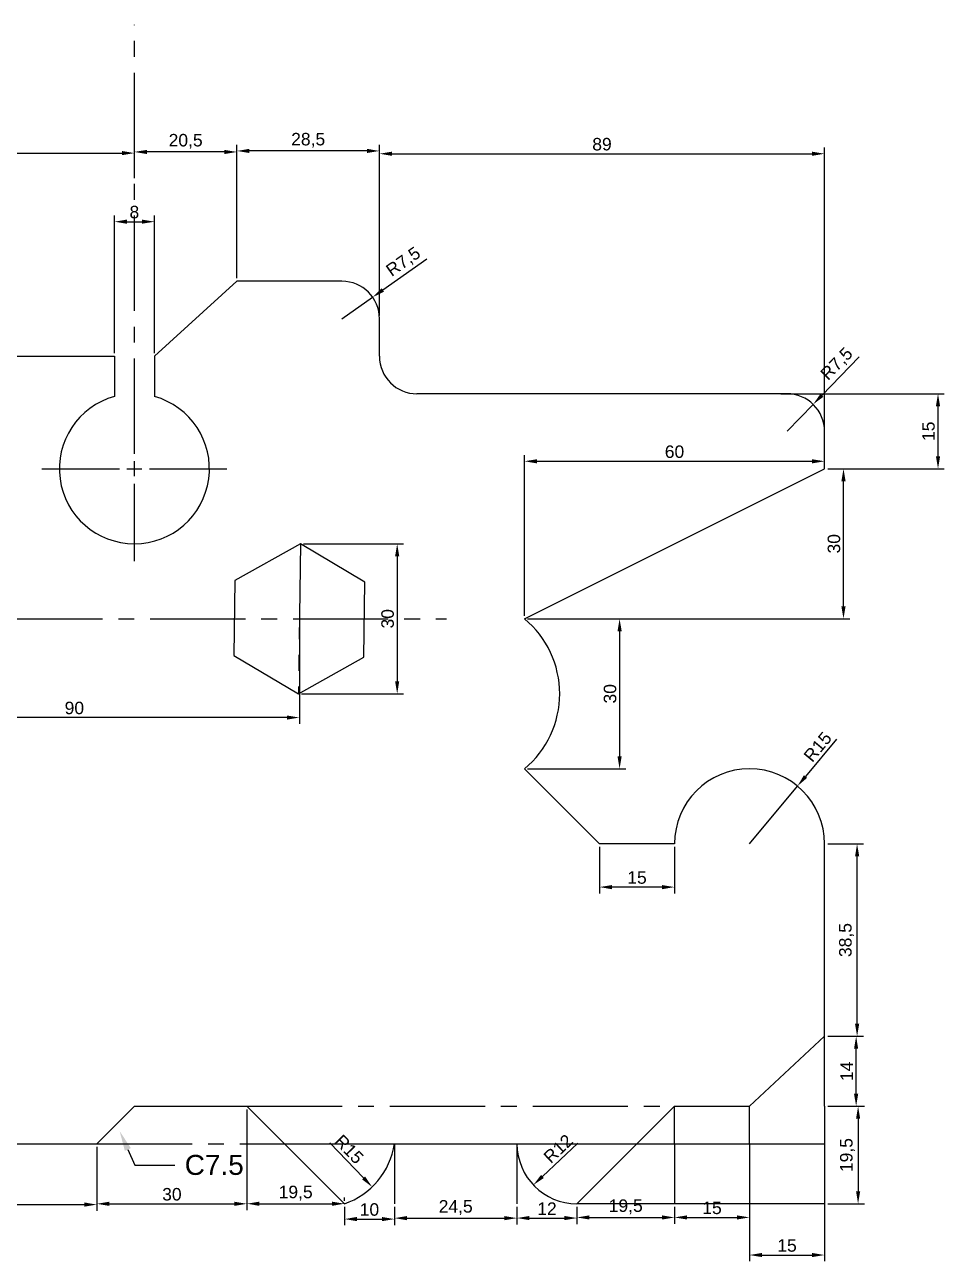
# Model space of a CAD drawing. Header units: millimetres. Extents: x 0 to 660, y 0 to 421.
# Drawn here: x 476.3 to 660.1, y 174 to 421.2 of the extents above; entities that cross this region are included whole.
import ezdxf
from ezdxf import colors
from ezdxf.entities.mleader import LeaderData, LeaderLine
from ezdxf.math import Vec2, Vec3

# ---------------------------------------------------------------- set-up
doc = ezdxf.new("R2010")
doc.units = ezdxf.units.MM
doc.linetypes.add('CENTER2', pattern=[28.575, 19.05, -3.175, 3.175, -3.175])
doc.styles.get("Standard").update_dxf_attribs({"font": 'arial.ttf'})
doc.dimstyles.new('ISO-25', dxfattribs={"dimtxt": 2.5, "dimasz": 2.5, "dimexe": 1.25, "dimexo": 0.625, "dimtad": 1, "dimtxsty": 'Standard', "dimcen": 2.5, "dimadec": 0, "dimazin": 0, "dimtfac": 1, "dimtmove": 0, "dimatfit": 3, "dimfxl": 1, "dimarcsym": 0})

# ---------------------------------------------------------------- blocks, each defined once
blk = doc.blocks.new('*D53')
at = {"color": 0, "lineweight": -2, "transparency": 16777216}
for p, q in [((621.21, 196.81), (621.21, 173.95)), ((636.21, 196.81), (636.21, 173.95)), ((623.71, 175.2), (633.71, 175.2))]:
    blk.add_line(p, q, dxfattribs=at)
at = {"color": 0, "transparency": 16777216}
for points in [[(623.71, 175.62), (623.71, 174.79), (621.21, 175.2)], [(633.71, 175.62), (633.71, 174.79), (636.21, 175.2)]]:
    blk.add_solid(points, dxfattribs=at)
at = {"layer": 'Defpoints', "color": 0, "transparency": 16777216}
for p in [(621.21, 197.44), (636.21, 197.44), (636.21, 175.2)]:
    blk.add_point(p, dxfattribs=at)
at = {"color": 0, "transparency": 16777216, "insert": (628.71, 177.1), "char_height": 2.5, "attachment_point": 5}
blk.add_mtext('15', dxfattribs=at)
blk = doc.blocks.new('*D54')
at = {"color": 0, "lineweight": -2, "transparency": 16777216}
for p, q in [((636.84, 218.94), (643.78, 218.94)), ((642.53, 207.44), (642.53, 216.44)), ((636.84, 204.94), (643.78, 204.94))]:
    blk.add_line(p, q, dxfattribs=at)
at = {"color": 0, "transparency": 16777216}
for points in [[(642.11, 216.44), (642.94, 216.44), (642.53, 218.94)], [(642.11, 207.44), (642.94, 207.44), (642.53, 204.94)]]:
    blk.add_solid(points, dxfattribs=at)
at = {"layer": 'Defpoints', "color": 0, "transparency": 16777216}
for p in [(636.21, 218.94), (642.53, 218.94), (636.21, 204.94)]:
    blk.add_point(p, dxfattribs=at)
at = {"color": 0, "transparency": 16777216, "insert": (640.65, 211.94), "char_height": 2.5, "attachment_point": 5, "rotation": 90}
blk.add_mtext('14', dxfattribs=at)
blk = doc.blocks.new('*D55')
at = {"color": 0, "lineweight": -2, "transparency": 16777216}
for p, q in [((636.84, 204.94), (644.17, 204.94)), ((642.92, 202.44), (642.92, 187.94)), ((636.84, 185.44), (644.17, 185.44))]:
    blk.add_line(p, q, dxfattribs=at)
at = {"color": 0, "transparency": 16777216}
for points in [[(642.51, 202.44), (643.34, 202.44), (642.92, 204.94)], [(642.51, 187.94), (643.34, 187.94), (642.92, 185.44)]]:
    blk.add_solid(points, dxfattribs=at)
at = {"layer": 'Defpoints', "color": 0, "transparency": 16777216}
for p in [(636.21, 204.94), (636.21, 185.44), (642.92, 185.44)]:
    blk.add_point(p, dxfattribs=at)
at = {"color": 0, "transparency": 16777216, "insert": (640.79, 195.19), "char_height": 2.5, "attachment_point": 5, "rotation": 90}
blk.add_mtext('19,5', dxfattribs=at)
blk = doc.blocks.new('*D56')
at = {"color": 0, "lineweight": -2, "transparency": 16777216}
for p, q in [((636.84, 257.44), (643.97, 257.44)), ((642.72, 221.44), (642.72, 254.94)), ((636.84, 218.94), (643.97, 218.94))]:
    blk.add_line(p, q, dxfattribs=at)
at = {"color": 0, "transparency": 16777216}
for points in [[(642.31, 254.94), (643.14, 254.94), (642.72, 257.44)], [(642.31, 221.44), (643.14, 221.44), (642.72, 218.94)]]:
    blk.add_solid(points, dxfattribs=at)
at = {"layer": 'Defpoints', "color": 0, "transparency": 16777216}
for p in [(636.21, 257.44), (642.72, 257.44), (636.21, 218.94)]:
    blk.add_point(p, dxfattribs=at)
at = {"color": 0, "transparency": 16777216, "insert": (640.6, 238.19), "char_height": 2.5, "attachment_point": 5, "rotation": 90}
blk.add_mtext('38,5', dxfattribs=at)
blk = doc.blocks.new('*D57')
at = {"color": 0, "lineweight": -2, "transparency": 16777216}
for p, q in [((638.63, 278.39), (632.4, 270.9)), ((621.21, 257.44), (630.8, 268.97))]:
    blk.add_line(p, q, dxfattribs=at)
at = {"color": 0, "transparency": 16777216}
blk.add_solid([(632.08, 271.16), (632.72, 270.63), (630.8, 268.97)], dxfattribs=at)
at = {"layer": 'Defpoints', "color": 0, "transparency": 16777216}
for p in [(630.8, 268.97), (621.21, 257.44)]:
    blk.add_point(p, dxfattribs=at)
at = {"color": 0, "transparency": 16777216, "insert": (634.85, 276.82), "char_height": 2.5, "attachment_point": 5, "rotation": 50.263}
blk.add_mtext('R15', dxfattribs=at)
blk = doc.blocks.new('*D58')
at = {"color": 0, "lineweight": -2, "transparency": 16777216}
for p, q in [((591.21, 256.81), (591.21, 247.53)), ((606.21, 256.81), (606.21, 247.53)), ((603.71, 248.78), (593.71, 248.78))]:
    blk.add_line(p, q, dxfattribs=at)
at = {"color": 0, "transparency": 16777216}
for points in [[(593.71, 249.19), (593.71, 248.36), (591.21, 248.78)], [(603.71, 249.19), (603.71, 248.36), (606.21, 248.78)]]:
    blk.add_solid(points, dxfattribs=at)
at = {"layer": 'Defpoints', "color": 0, "transparency": 16777216}
for p in [(591.21, 257.44), (606.21, 257.44), (591.21, 248.78)]:
    blk.add_point(p, dxfattribs=at)
at = {"color": 0, "transparency": 16777216, "insert": (598.71, 250.68), "char_height": 2.5, "attachment_point": 5}
blk.add_mtext('15', dxfattribs=at)
blk = doc.blocks.new('*D59')
at = {"color": 0, "lineweight": -2, "transparency": 16777216}
for p, q in [((576.84, 302.44), (596.48, 302.44)), ((595.23, 299.94), (595.23, 274.94)), ((576.84, 272.44), (596.48, 272.44))]:
    blk.add_line(p, q, dxfattribs=at)
at = {"color": 0, "transparency": 16777216}
for points in [[(594.81, 299.94), (595.65, 299.94), (595.23, 302.44)], [(594.81, 274.94), (595.65, 274.94), (595.23, 272.44)]]:
    blk.add_solid(points, dxfattribs=at)
at = {"layer": 'Defpoints', "color": 0, "transparency": 16777216}
for p in [(576.21, 302.44), (576.21, 272.44), (595.23, 272.44)]:
    blk.add_point(p, dxfattribs=at)
at = {"color": 0, "transparency": 16777216, "insert": (593.33, 287.44), "char_height": 2.5, "attachment_point": 5, "rotation": 90}
blk.add_mtext('30', dxfattribs=at)
blk = doc.blocks.new('*D60')
at = {"color": 0, "lineweight": -2, "transparency": 16777216}
for p, q in [((576.21, 303.06), (576.21, 335.19)), ((578.71, 333.94), (633.71, 333.94)), ((636.21, 333.06), (636.21, 335.19))]:
    blk.add_line(p, q, dxfattribs=at)
at = {"color": 0, "transparency": 16777216}
for points in [[(578.71, 334.35), (578.71, 333.52), (576.21, 333.94)], [(633.71, 334.35), (633.71, 333.52), (636.21, 333.94)]]:
    blk.add_solid(points, dxfattribs=at)
at = {"layer": 'Defpoints', "color": 0, "transparency": 16777216}
for p in [(636.21, 333.94), (636.21, 332.44), (576.21, 302.44)]:
    blk.add_point(p, dxfattribs=at)
at = {"color": 0, "transparency": 16777216, "insert": (606.21, 335.84), "char_height": 2.5, "attachment_point": 5}
blk.add_mtext('60', dxfattribs=at)
blk = doc.blocks.new('*D61')
at = {"color": 0, "lineweight": -2, "transparency": 16777216}
for p, q in [((636.84, 332.44), (641.25, 332.44)), ((640, 304.94), (640, 329.94)), ((576.84, 302.44), (641.25, 302.44))]:
    blk.add_line(p, q, dxfattribs=at)
at = {"color": 0, "transparency": 16777216}
for points in [[(639.58, 329.94), (640.42, 329.94), (640, 332.44)], [(639.58, 304.94), (640.42, 304.94), (640, 302.44)]]:
    blk.add_solid(points, dxfattribs=at)
at = {"layer": 'Defpoints', "color": 0, "transparency": 16777216}
for p in [(636.21, 332.44), (640, 332.44), (576.21, 302.44)]:
    blk.add_point(p, dxfattribs=at)
at = {"color": 0, "transparency": 16777216, "insert": (638.1, 317.44), "char_height": 2.5, "attachment_point": 5, "rotation": 90}
blk.add_mtext('30', dxfattribs=at)
blk = doc.blocks.new('*D76')
at = {"color": 0, "lineweight": -2, "transparency": 16777216}
for p, q in [((448.71, 196.81), (448.71, 184.04)), ((490.71, 196.81), (490.71, 184.04)), ((451.21, 185.29), (488.21, 185.29))]:
    blk.add_line(p, q, dxfattribs=at)
at = {"color": 0, "transparency": 16777216}
for points in [[(451.21, 185.71), (451.21, 184.87), (448.71, 185.29)], [(488.21, 185.71), (488.21, 184.87), (490.71, 185.29)]]:
    blk.add_solid(points, dxfattribs=at)
at = {"layer": 'Defpoints', "color": 0, "transparency": 16777216}
for p in [(448.71, 197.44), (490.71, 197.44), (490.71, 185.29)]:
    blk.add_point(p, dxfattribs=at)
at = {"color": 0, "transparency": 16777216, "insert": (469.71, 187.17), "char_height": 2.5, "attachment_point": 5}
blk.add_mtext('42', dxfattribs=at)
blk = doc.blocks.new('*D77')
at = {"color": 0, "lineweight": -2, "transparency": 16777216}
for p, q in [((490.71, 196.81), (490.71, 184.19)), ((520.71, 196.81), (520.71, 184.19)), ((493.21, 185.44), (518.21, 185.44))]:
    blk.add_line(p, q, dxfattribs=at)
at = {"color": 0, "transparency": 16777216}
for points in [[(493.21, 185.86), (493.21, 185.03), (490.71, 185.44)], [(518.21, 185.86), (518.21, 185.03), (520.71, 185.44)]]:
    blk.add_solid(points, dxfattribs=at)
at = {"layer": 'Defpoints', "color": 0, "transparency": 16777216}
for p in [(490.71, 197.44), (520.71, 197.44), (520.71, 185.44)]:
    blk.add_point(p, dxfattribs=at)
at = {"color": 0, "transparency": 16777216, "insert": (505.71, 187.34), "char_height": 2.5, "attachment_point": 5}
blk.add_mtext('30', dxfattribs=at)
blk = doc.blocks.new('*D79')
at = {"color": 0, "lineweight": -2, "transparency": 16777216}
for p, q in [((520.71, 204.31), (520.71, 184.21)), ((540.21, 186.06), (540.21, 186.71)), ((523.21, 185.46), (537.71, 185.46))]:
    blk.add_line(p, q, dxfattribs=at)
at = {"color": 0, "transparency": 16777216}
for points in [[(523.21, 185.87), (523.21, 185.04), (520.71, 185.46)], [(537.71, 185.87), (537.71, 185.04), (540.21, 185.46)]]:
    blk.add_solid(points, dxfattribs=at)
at = {"layer": 'Defpoints', "color": 0, "transparency": 16777216}
for p in [(520.71, 204.94), (540.21, 185.46), (540.21, 185.44)]:
    blk.add_point(p, dxfattribs=at)
at = {"color": 0, "transparency": 16777216, "insert": (530.46, 187.58), "char_height": 2.5, "attachment_point": 5}
blk.add_mtext('19,5', dxfattribs=at)
blk = doc.blocks.new('*D80')
at = {"color": 0, "lineweight": -2, "transparency": 16777216}
for p, q in [((540.21, 184.83), (540.21, 181.14)), ((550.21, 184.81), (550.21, 181.14)), ((542.71, 182.39), (547.71, 182.39))]:
    blk.add_line(p, q, dxfattribs=at)
at = {"color": 0, "transparency": 16777216}
for points in [[(542.71, 182.81), (542.71, 181.97), (540.21, 182.39)], [(547.71, 182.81), (547.71, 181.97), (550.21, 182.39)]]:
    blk.add_solid(points, dxfattribs=at)
at = {"layer": 'Defpoints', "color": 0, "transparency": 16777216}
for p in [(540.21, 185.46), (550.21, 185.44), (550.21, 182.39)]:
    blk.add_point(p, dxfattribs=at)
at = {"color": 0, "transparency": 16777216, "insert": (545.21, 184.29), "char_height": 2.5, "attachment_point": 5}
blk.add_mtext('10', dxfattribs=at)
blk = doc.blocks.new('*D81')
at = {"color": 0, "lineweight": -2, "transparency": 16777216}
for p, q in [((550.21, 184.81), (550.21, 181.33)), ((574.71, 184.81), (574.71, 181.33)), ((552.71, 182.58), (572.21, 182.58))]:
    blk.add_line(p, q, dxfattribs=at)
at = {"color": 0, "transparency": 16777216}
for points in [[(552.71, 182.99), (552.71, 182.16), (550.21, 182.58)], [(572.21, 182.99), (572.21, 182.16), (574.71, 182.58)]]:
    blk.add_solid(points, dxfattribs=at)
at = {"layer": 'Defpoints', "color": 0, "transparency": 16777216}
for p in [(550.21, 185.44), (574.71, 185.44), (574.71, 182.58)]:
    blk.add_point(p, dxfattribs=at)
at = {"color": 0, "transparency": 16777216, "insert": (562.46, 184.7), "char_height": 2.5, "attachment_point": 5}
blk.add_mtext('24,5', dxfattribs=at)
blk = doc.blocks.new('*D83')
at = {"color": 0, "lineweight": -2, "transparency": 16777216}
for p, q in [((574.71, 184.81), (574.71, 181.34)), ((586.71, 184.81), (586.71, 181.34)), ((577.21, 182.59), (584.21, 182.59))]:
    blk.add_line(p, q, dxfattribs=at)
at = {"color": 0, "transparency": 16777216}
for points in [[(577.21, 183.01), (577.21, 182.18), (574.71, 182.59)], [(584.21, 183.01), (584.21, 182.18), (586.71, 182.59)]]:
    blk.add_solid(points, dxfattribs=at)
at = {"layer": 'Defpoints', "color": 0, "transparency": 16777216}
for p in [(574.71, 185.44), (586.71, 185.44), (586.71, 182.59)]:
    blk.add_point(p, dxfattribs=at)
at = {"color": 0, "transparency": 16777216, "insert": (580.71, 184.47), "char_height": 2.5, "attachment_point": 5}
blk.add_mtext('12', dxfattribs=at)
blk = doc.blocks.new('*D84')
at = {"color": 0, "lineweight": -2, "transparency": 16777216}
for p, q in [((586.71, 184.81), (586.71, 181.46)), ((606.21, 184.81), (606.21, 181.46)), ((589.21, 182.71), (603.71, 182.71))]:
    blk.add_line(p, q, dxfattribs=at)
at = {"color": 0, "transparency": 16777216}
for points in [[(589.21, 183.13), (589.21, 182.3), (586.71, 182.71)], [(603.71, 183.13), (603.71, 182.3), (606.21, 182.71)]]:
    blk.add_solid(points, dxfattribs=at)
at = {"layer": 'Defpoints', "color": 0, "transparency": 16777216}
for p in [(586.71, 185.44), (606.21, 185.44), (606.21, 182.71)]:
    blk.add_point(p, dxfattribs=at)
at = {"color": 0, "transparency": 16777216, "insert": (596.46, 184.84), "char_height": 2.5, "attachment_point": 5}
blk.add_mtext('19,5', dxfattribs=at)
blk = doc.blocks.new('*D85')
at = {"color": 0, "lineweight": -2, "transparency": 16777216}
for p, q in [((606.21, 184.81), (606.21, 181.47)), ((621.21, 184.81), (621.21, 181.47)), ((608.71, 182.72), (618.71, 182.72))]:
    blk.add_line(p, q, dxfattribs=at)
at = {"color": 0, "transparency": 16777216}
for points in [[(608.71, 183.13), (608.71, 182.3), (606.21, 182.72)], [(618.71, 183.13), (618.71, 182.3), (621.21, 182.72)]]:
    blk.add_solid(points, dxfattribs=at)
at = {"layer": 'Defpoints', "color": 0, "transparency": 16777216}
for p in [(606.21, 185.44), (621.21, 185.44), (621.21, 182.72)]:
    blk.add_point(p, dxfattribs=at)
at = {"color": 0, "transparency": 16777216, "insert": (613.71, 184.62), "char_height": 2.5, "attachment_point": 5}
blk.add_mtext('15', dxfattribs=at)
blk = doc.blocks.new('*D86')
at = {"color": 0, "lineweight": -2, "transparency": 16777216}
blk.add_line((586.85, 197.58), (579.8, 190.92), dxfattribs=at)
at = {"color": 0, "transparency": 16777216}
blk.add_solid([(579.52, 191.22), (580.09, 190.62), (577.98, 189.2)], dxfattribs=at)
at = {"layer": 'Defpoints', "color": 0, "transparency": 16777216}
for p in [(586.71, 197.44), (577.98, 189.2)]:
    blk.add_point(p, dxfattribs=at)
at = {"color": 0, "transparency": 16777216, "insert": (582.95, 196.47), "char_height": 2.5, "attachment_point": 5, "rotation": 43.3442}
blk.add_mtext('R12', dxfattribs=at)
blk = doc.blocks.new('*D87')
at = {"color": 0, "lineweight": -2, "transparency": 16777216}
blk.add_line((537.28, 197.65), (544.03, 190.62), dxfattribs=at)
at = {"color": 0, "transparency": 16777216}
blk.add_solid([(544.33, 190.91), (543.73, 190.33), (545.76, 188.82)], dxfattribs=at)
at = {"layer": 'Defpoints', "color": 0, "transparency": 16777216}
for p in [(535.37, 199.64), (545.76, 188.82)]:
    blk.add_point(p, dxfattribs=at)
at = {"color": 0, "transparency": 16777216, "insert": (541.16, 196.35), "char_height": 2.5, "attachment_point": 5, "rotation": 313.8268}
blk.add_mtext('R15', dxfattribs=at)
blk = doc.blocks.new('*D90')
at = {"color": 0, "lineweight": -2, "transparency": 16777216}
for p, q in [((643.14, 354.8), (635.68, 347.12)), ((628.71, 339.94), (633.93, 345.32))]:
    blk.add_line(p, q, dxfattribs=at)
at = {"color": 0, "transparency": 16777216}
blk.add_solid([(635.38, 347.41), (635.97, 346.83), (633.93, 345.32)], dxfattribs=at)
at = {"layer": 'Defpoints', "color": 0, "transparency": 16777216}
for p in [(633.93, 345.32), (628.71, 339.94)]:
    blk.add_point(p, dxfattribs=at)
at = {"color": 0, "transparency": 16777216, "insert": (638.75, 353.33), "char_height": 2.5, "attachment_point": 5, "rotation": 45.8561}
blk.add_mtext('R7,5', dxfattribs=at)
blk = doc.blocks.new('*D92')
at = {"color": 0, "lineweight": -2, "transparency": 16777216}
for p, q in [((627.47, 347.44), (660.15, 347.44)), ((658.9, 334.94), (658.9, 344.94)), ((636.84, 332.44), (660.15, 332.44))]:
    blk.add_line(p, q, dxfattribs=at)
at = {"color": 0, "transparency": 16777216}
for points in [[(658.48, 344.94), (659.32, 344.94), (658.9, 347.44)], [(658.48, 334.94), (659.32, 334.94), (658.9, 332.44)]]:
    blk.add_solid(points, dxfattribs=at)
at = {"layer": 'Defpoints', "color": 0, "transparency": 16777216}
for p in [(626.84, 347.44), (658.9, 347.44), (636.21, 332.44)]:
    blk.add_point(p, dxfattribs=at)
at = {"color": 0, "transparency": 16777216, "insert": (657, 339.94), "char_height": 2.5, "attachment_point": 5, "rotation": 90}
blk.add_mtext('15', dxfattribs=at)
blk = doc.blocks.new('*D93')
at = {"color": 0, "lineweight": -2, "transparency": 16777216}
for p, q in [((547.21, 363.06), (547.21, 396.69)), ((636.21, 340.56), (636.21, 396.69)), ((549.71, 395.44), (633.71, 395.44))]:
    blk.add_line(p, q, dxfattribs=at)
at = {"color": 0, "transparency": 16777216}
for points in [[(549.71, 395.85), (549.71, 395.02), (547.21, 395.44)], [(633.71, 395.85), (633.71, 395.02), (636.21, 395.44)]]:
    blk.add_solid(points, dxfattribs=at)
at = {"layer": 'Defpoints', "color": 0, "transparency": 16777216}
for p in [(636.21, 395.44), (547.21, 362.44), (636.21, 339.94)]:
    blk.add_point(p, dxfattribs=at)
at = {"color": 0, "transparency": 16777216, "insert": (591.71, 397.34), "char_height": 2.5, "attachment_point": 5}
blk.add_mtext('89', dxfattribs=at)
blk = doc.blocks.new('*D95')
at = {"color": 0, "lineweight": -2, "transparency": 16777216}
for p, q in [((556.66, 374.34), (547.89, 368.19)), ((539.71, 362.44), (545.85, 366.75))]:
    blk.add_line(p, q, dxfattribs=at)
at = {"color": 0, "transparency": 16777216}
blk.add_solid([(547.65, 368.53), (548.13, 367.85), (545.85, 366.75)], dxfattribs=at)
at = {"layer": 'Defpoints', "color": 0, "transparency": 16777216}
for p in [(545.85, 366.75), (539.71, 362.44)]:
    blk.add_point(p, dxfattribs=at)
at = {"color": 0, "transparency": 16777216, "insert": (552.08, 373.72), "char_height": 2.5, "attachment_point": 5, "rotation": 35.0772}
blk.add_mtext('R7,5', dxfattribs=at)
blk = doc.blocks.new('*U96')
at = {"color": 0, "linetype": 'CENTER2', "transparency": 16777216}
for p, q in [((0, 3), (0, 88.8)), ((-18.5, 0), (-3, 0)), ((3, 0), (18.5, 0)), ((0, -18.5), (0, -3))]:
    blk.add_line(p, q, dxfattribs=at)
at = {"color": 0, "linetype": 'Continuous', "transparency": 16777216}
for p, q in [((-1.5, 0), (1.5, 0)), ((0, -1.5), (0, 1.5))]:
    blk.add_line(p, q, dxfattribs=at)
blk = doc.blocks.new('*D97')
at = {"color": 0, "lineweight": -2, "transparency": 16777216}
for p, q in [((494.21, 355.56), (494.21, 383.1)), ((496.71, 381.85), (499.71, 381.85)), ((502.21, 355.56), (502.21, 383.1))]:
    blk.add_line(p, q, dxfattribs=at)
at = {"color": 0, "transparency": 16777216}
for points in [[(496.71, 382.27), (496.71, 381.44), (494.21, 381.85)], [(499.71, 382.27), (499.71, 381.44), (502.21, 381.85)]]:
    blk.add_solid(points, dxfattribs=at)
at = {"layer": 'Defpoints', "color": 0, "transparency": 16777216}
for p in [(502.21, 381.85), (494.21, 354.94), (502.21, 354.94)]:
    blk.add_point(p, dxfattribs=at)
at = {"color": 0, "transparency": 16777216, "insert": (498.21, 383.76), "char_height": 2.5, "attachment_point": 5}
blk.add_mtext('8', dxfattribs=at)
blk = doc.blocks.new('*D99')
at = {"color": 0, "lineweight": -2, "transparency": 16777216}
for p, q in [((518.71, 370.56), (518.71, 397.25)), ((544.71, 396), (521.21, 396)), ((547.21, 363.06), (547.21, 397.25))]:
    blk.add_line(p, q, dxfattribs=at)
at = {"color": 0, "transparency": 16777216}
for points in [[(521.21, 396.42), (521.21, 395.59), (518.71, 396)], [(544.71, 396.42), (544.71, 395.59), (547.21, 396)]]:
    blk.add_solid(points, dxfattribs=at)
at = {"layer": 'Defpoints', "color": 0, "transparency": 16777216}
for p in [(518.71, 396), (518.71, 369.94), (547.21, 362.44)]:
    blk.add_point(p, dxfattribs=at)
at = {"color": 0, "transparency": 16777216, "insert": (532.96, 398.13), "char_height": 2.5, "attachment_point": 5}
blk.add_mtext('28,5', dxfattribs=at)
blk = doc.blocks.new('*D100')
at = {"color": 0, "lineweight": -2, "transparency": 16777216}
for p, q in [((498.21, 390.53), (498.21, 397.05)), ((516.21, 395.8), (500.71, 395.8)), ((518.71, 370.56), (518.71, 397.05))]:
    blk.add_line(p, q, dxfattribs=at)
at = {"color": 0, "transparency": 16777216}
for points in [[(500.71, 396.21), (500.71, 395.38), (498.21, 395.8)], [(516.21, 396.21), (516.21, 395.38), (518.71, 395.8)]]:
    blk.add_solid(points, dxfattribs=at)
at = {"layer": 'Defpoints', "color": 0, "transparency": 16777216}
for p in [(498.21, 395.8), (498.21, 389.9), (518.71, 369.94)]:
    blk.add_point(p, dxfattribs=at)
at = {"color": 0, "transparency": 16777216, "insert": (508.46, 397.92), "char_height": 2.5, "attachment_point": 5}
blk.add_mtext('20,5', dxfattribs=at)
blk = doc.blocks.new('*D104')
at = {"color": 0, "lineweight": -2, "transparency": 16777216}
for p, q in [((366.21, 348.06), (366.21, 396.82)), ((498.21, 396.2), (498.21, 396.82)), ((368.71, 395.57), (495.71, 395.57))]:
    blk.add_line(p, q, dxfattribs=at)
at = {"color": 0, "transparency": 16777216}
for points in [[(368.71, 395.99), (368.71, 395.15), (366.21, 395.57)], [(495.71, 395.99), (495.71, 395.15), (498.21, 395.57)]]:
    blk.add_solid(points, dxfattribs=at)
at = {"layer": 'Defpoints', "color": 0, "transparency": 16777216}
for p in [(498.21, 395.57), (498.21, 395.57), (366.21, 347.44)]:
    blk.add_point(p, dxfattribs=at)
at = {"color": 0, "transparency": 16777216, "insert": (432.21, 397.47), "char_height": 2.5, "attachment_point": 5}
blk.add_mtext('132', dxfattribs=at)
blk = doc.blocks.new('*D106')
at = {"color": 0, "lineweight": -2, "transparency": 16777216}
for p, q in [((532.02, 317.44), (552.01, 317.44)), ((550.76, 314.94), (550.76, 289.94)), ((531.65, 287.44), (552.01, 287.44))]:
    blk.add_line(p, q, dxfattribs=at)
at = {"color": 0, "transparency": 16777216}
for points in [[(550.34, 314.94), (551.17, 314.94), (550.76, 317.44)], [(550.34, 289.94), (551.17, 289.94), (550.76, 287.44)]]:
    blk.add_solid(points, dxfattribs=at)
at = {"layer": 'Defpoints', "color": 0, "transparency": 16777216}
for p in [(531.39, 317.44), (531.03, 287.44), (550.76, 287.44)]:
    blk.add_point(p, dxfattribs=at)
at = {"color": 0, "transparency": 16777216, "insert": (548.85, 302.44), "char_height": 2.5, "attachment_point": 5, "rotation": 90}
blk.add_mtext('30', dxfattribs=at)
blk = doc.blocks.new('*U107')
at = {"color": 0, "linetype": 'CENTER2', "transparency": 16777216}
for p, q in [((0, 3), (0, 18.5)), ((-75, 0), (-3, 0)), ((3, 0), (119.42, 0)), ((0, -18.5), (0, -3))]:
    blk.add_line(p, q, dxfattribs=at)
at = {"color": 0, "linetype": 'Continuous', "transparency": 16777216}
for p, q in [((-1.5, 0), (1.5, 0)), ((0, -1.5), (0, 1.5))]:
    blk.add_line(p, q, dxfattribs=at)
blk = doc.blocks.new('*D108')
at = {"color": 0, "lineweight": -2, "transparency": 16777216}
for p, q in [((441.21, 301.81), (441.21, 281.44)), ((531.21, 301.81), (531.21, 281.44)), ((528.71, 282.69), (443.71, 282.69))]:
    blk.add_line(p, q, dxfattribs=at)
at = {"color": 0, "transparency": 16777216}
for points in [[(443.71, 283.1), (443.71, 282.27), (441.21, 282.69)], [(528.71, 283.1), (528.71, 282.27), (531.21, 282.69)]]:
    blk.add_solid(points, dxfattribs=at)
at = {"layer": 'Defpoints', "color": 0, "transparency": 16777216}
for p in [(441.21, 302.44), (531.21, 302.44), (441.21, 282.69)]:
    blk.add_point(p, dxfattribs=at)
at = {"color": 0, "transparency": 16777216, "insert": (486.21, 284.59), "char_height": 2.5, "attachment_point": 5}
blk.add_mtext('90', dxfattribs=at)

msp = doc.modelspace()

# ---------------------------------------------------------------- linework, layer by layer
at = {"color": 2}
for p, q in [((502.21, 354.94), (518.71, 369.94)), ((539.71, 369.94), (518.71, 369.94)), ((547.21, 354.94), (547.21, 362.44)), ((463.71, 354.94), (494.21, 354.94)), ((494.21, 354.94), (494.21, 346.897)), ((502.21, 354.94), (502.21, 346.897)), ((628.71, 347.44), (554.71, 347.44)), ((621.21, 204.94), (636.21, 218.94)), ((490.71, 197.44), (498.21, 204.94)), ((498.21, 204.94), (520.71, 204.94)), ((520.71, 204.94), (540.21, 185.44)), ((586.71, 185.44), (606.21, 204.94)), ((606.21, 204.94), (621.21, 204.94)), ((448.71, 197.44), (490.71, 197.44)), ((550.21, 197.44), (574.71, 197.44))]:
    msp.add_line(p, q, dxfattribs=at)
for p, q in [((636.21, 332.44), (636.21, 339.94)), ((576.21, 302.44), (636.21, 332.44)), ((494.21, 317.983), (494.21, 317.958)), ((502.21, 317.983), (502.21, 317.958)), ((591.21, 257.44), (576.21, 272.44)), ((606.21, 257.44), (591.21, 257.44)), ((636.21, 218.94), (636.21, 257.44)), ((636.21, 204.94), (636.21, 218.94)), ((606.21, 197.44), (606.21, 204.94)), ((621.21, 197.44), (621.21, 204.94)), ((636.21, 204.94), (636.21, 185.44)), ((550.21, 197.44), (550.21, 185.44)), ((574.71, 197.44), (586.71, 197.44)), ((574.71, 197.44), (574.71, 185.44)), ((586.71, 197.44), (606.21, 197.44)), ((606.21, 197.44), (621.21, 197.44)), ((606.21, 197.44), (606.21, 185.44)), ((621.21, 197.44), (636.21, 197.44)), ((621.21, 197.44), (621.21, 185.44)), ((636.21, 185.44), (586.71, 185.44))]:
    msp.add_line(p, q)
at = {"linetype": 'CENTER2'}
for p, q in [((531.394, 317.439), (531.027, 287.441)), ((520.71, 204.94), (606.21, 204.94)), ((490.71, 197.44), (520.71, 197.44)), ((520.71, 197.44), (540.21, 197.44)), ((540.21, 197.44), (550.21, 197.44))]:
    msp.add_line(p, q, dxfattribs=at)
at = {"color": 2}
msp.add_lwpolyline([(531.394, 317.439), (518.313, 310.098), (518.129, 295.099), (531.027, 287.441), (544.108, 294.781), (544.292, 309.78)], close=True, dxfattribs=at)
for centre, radius, start, end in [((539.71, 362.44), 7.5, 0, 90), ((554.71, 354.94), 7.5, 180, 270), ((498.21, 332.44), 15, 105.46601, 74.53399), ((535.372, 199.638), 15, 288.81633, 351.57253), ((586.71, 197.44), 12, 180, 270)]:
    msp.add_arc(centre, radius, start, end, dxfattribs=at)
for centre, radius, start, end in [((628.71, 339.94), 7.5, 0, 90), ((563.75, 287.44), 19.5, 309.71514, 50.28486), ((621.21, 257.44), 15, 0, 180)]:
    msp.add_arc(centre, radius, start, end)

# ---------------------------------------------------------------- block references
at = {"linetype": 'CENTER2'}
for name, p in [('*U96', (498.21, 332.44)), ('*U107', (441.21, 302.44))]:
    msp.add_blockref(name, p, dxfattribs=at)

# ---------------------------------------------------------------- dimensions: what is measured, and where the dimension line sits
for base, p1, p2, angle, picture, middle in [((498.21, 395.571), (366.21, 347.44), (498.21, 395.571), 180, '*D104', (432.21, 397.474)), ((636.21, 395.438), (547.21, 362.44), (636.21, 339.94), 180, '*D93', (591.71, 397.339)), ((658.9, 347.44), (636.21, 332.44), (626.841, 347.44), 90, '*D92', (656.998, 339.94)), ((640.001, 332.44), (576.21, 302.44), (636.21, 332.44), 90, '*D61', (638.098, 317.44)), ((550.757, 287.441), (531.394, 317.439), (531.027, 287.441), 90, '*D106', (548.855, 302.44)), ((595.228, 272.44), (576.21, 302.44), (576.21, 272.44), 90, '*D59', (593.326, 287.44)), ((642.725, 257.44), (636.21, 218.94), (636.21, 257.44), 90, '*D56', (640.598, 238.19)), ((642.528, 218.94), (636.21, 204.94), (636.21, 218.94), 90, '*D54', (640.647, 211.94)), ((642.922, 185.44), (636.21, 204.94), (636.21, 185.44), 90, '*D55', (640.795, 195.19))]:
    dim = msp.add_linear_dim(base=base, p1=p1, p2=p2, angle=angle, dimstyle='ISO-25')
    dim.commit()
    dim.dimension.update_dxf_attribs({"geometry": picture, "text_midpoint": middle})
for base, p1, p2, picture, middle in [((498.21, 395.795), (518.71, 369.94), (498.21, 389.903), '*D100', (508.46, 397.923)), ((518.71, 396.004), (547.21, 362.44), (518.71, 369.94), '*D99', (532.96, 398.131)), ((502.21, 381.855), (494.21, 354.94), (502.21, 354.94), '*D97', (498.21, 383.756)), ((636.21, 333.938), (576.21, 302.44), (636.21, 332.44), '*D60', (606.21, 335.839)), ((591.21, 248.778), (606.21, 257.44), (591.21, 257.44), '*D58', (598.71, 250.68)), ((540.21, 185.457), (520.71, 204.94), (540.21, 185.44), '*D79', (530.46, 187.584)), ((490.71, 185.289), (448.71, 197.44), (490.71, 197.44), '*D76', (469.71, 187.169)), ((520.71, 185.442), (490.71, 197.44), (520.71, 197.44), '*D77', (505.71, 187.344)), ((636.21, 175.202), (621.21, 197.44), (636.21, 197.44), '*D53', (628.71, 177.103)), ((550.21, 182.39), (540.21, 185.457), (550.21, 185.44), '*D80', (545.21, 184.291)), ((574.71, 182.577), (550.21, 185.44), (574.71, 185.44), '*D81', (562.46, 184.704)), ((586.71, 182.594), (574.71, 185.44), (586.71, 185.44), '*D83', (580.71, 184.474)), ((606.21, 182.714), (586.71, 185.44), (606.21, 185.44), '*D84', (596.46, 184.841)), ((621.21, 182.717), (606.21, 185.44), (621.21, 185.44), '*D85', (613.71, 184.618))]:
    dim = msp.add_linear_dim(base=base, p1=p1, p2=p2, dimstyle='ISO-25')
    dim.commit()
    dim.dimension.update_dxf_attribs({"geometry": picture, "text_midpoint": middle})
for center, mpoint, picture, middle in [((539.71, 362.44), (545.848, 366.75), '*D95', (552.081, 373.72)), ((628.71, 339.94), (633.934, 345.322), '*D90', (638.753, 353.335)), ((621.21, 257.44), (630.799, 268.975), '*D57', (634.848, 276.82))]:
    dim = msp.add_radius_dim(center=center, mpoint=mpoint, dimstyle='ISO-25')
    dim.commit()
    dim.dimension.update_dxf_attribs({"geometry": picture, "text_midpoint": middle})
dim = msp.add_linear_dim(base=(441.21, 282.686), p1=(531.21, 302.44), p2=(441.21, 302.44), dimstyle='ISO-25')
dim.commit()
dim.dimension.update_dxf_attribs({"geometry": '*D108', "text_midpoint": (486.21, 282.686), "dimtype": 160})
for center, mpoint, picture, middle in [((535.372, 199.638), (545.76, 188.817), '*D87', (539.79, 195.036)), ((586.71, 197.44), (577.984, 189.203), '*D86', (584.237, 195.106))]:
    dim = msp.add_radius_dim(center=center, mpoint=mpoint, dimstyle='ISO-25')
    dim.commit()
    dim.dimension.update_dxf_attribs({"geometry": picture, "text_midpoint": middle, "dimtype": 164})

# ---------------------------------------------------------------- leaders
ml = msp.add_multileader_mtext('Standard')
ml.set_content('C7.5', color=256)
ml.set_leader_properties()
ml.build(insert=Vec2(0, 0))
ctx = ml.context
ctx.base_point, ctx.plane_origin = Vec3(506.279, 193.191), Vec3(495.275, 199.97)
notes = []
notes.append((ctx, [(0, (1, 1, 0), (498.279, 193.191), (1, 0), 8, [(0, [(495.275, 199.97)], 0, [])])]))
ctx.mtext.insert, ctx.mtext.flow_direction = Vec3(508.279, 195.225), 5
for ctx, leaders in notes:
    for number, flags, end, landing, length, lines in leaders:
        leader = LeaderData()
        leader.index, (leader.has_last_leader_line, leader.has_dogleg_vector, leader.attachment_direction) = number, flags
        leader.last_leader_point, leader.dogleg_vector, leader.dogleg_length = Vec3(end), Vec3(landing), length
        for number, points, colour, breaks in lines:
            line = LeaderLine()
            line.index, line.vertices, line.color, line.breaks = number, Vec3.list(points), colors.encode_raw_color(colour), breaks
            leader.lines.append(line)
        ctx.leaders.append(leader)

doc.saveas('drawing.dxf')
